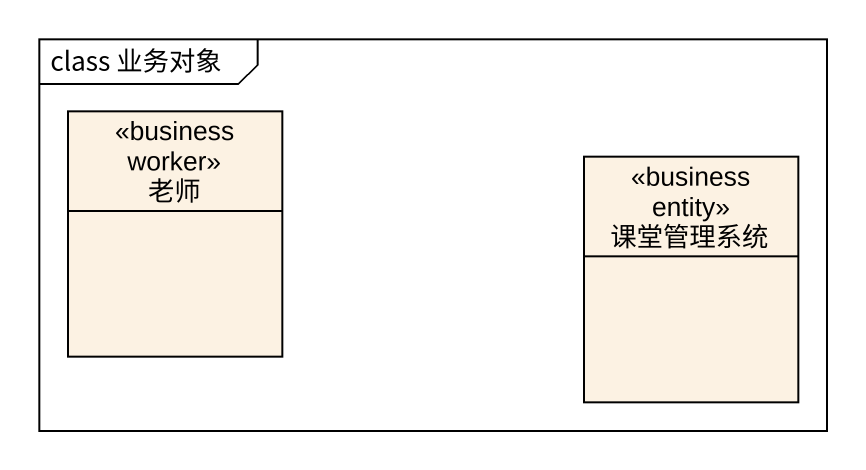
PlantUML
@startuml
mainframe class 业务对象
hide circle
hide empty members
class 老师 <<business worker>>
class 课堂管理系统 <<business entity>>
@enduml
